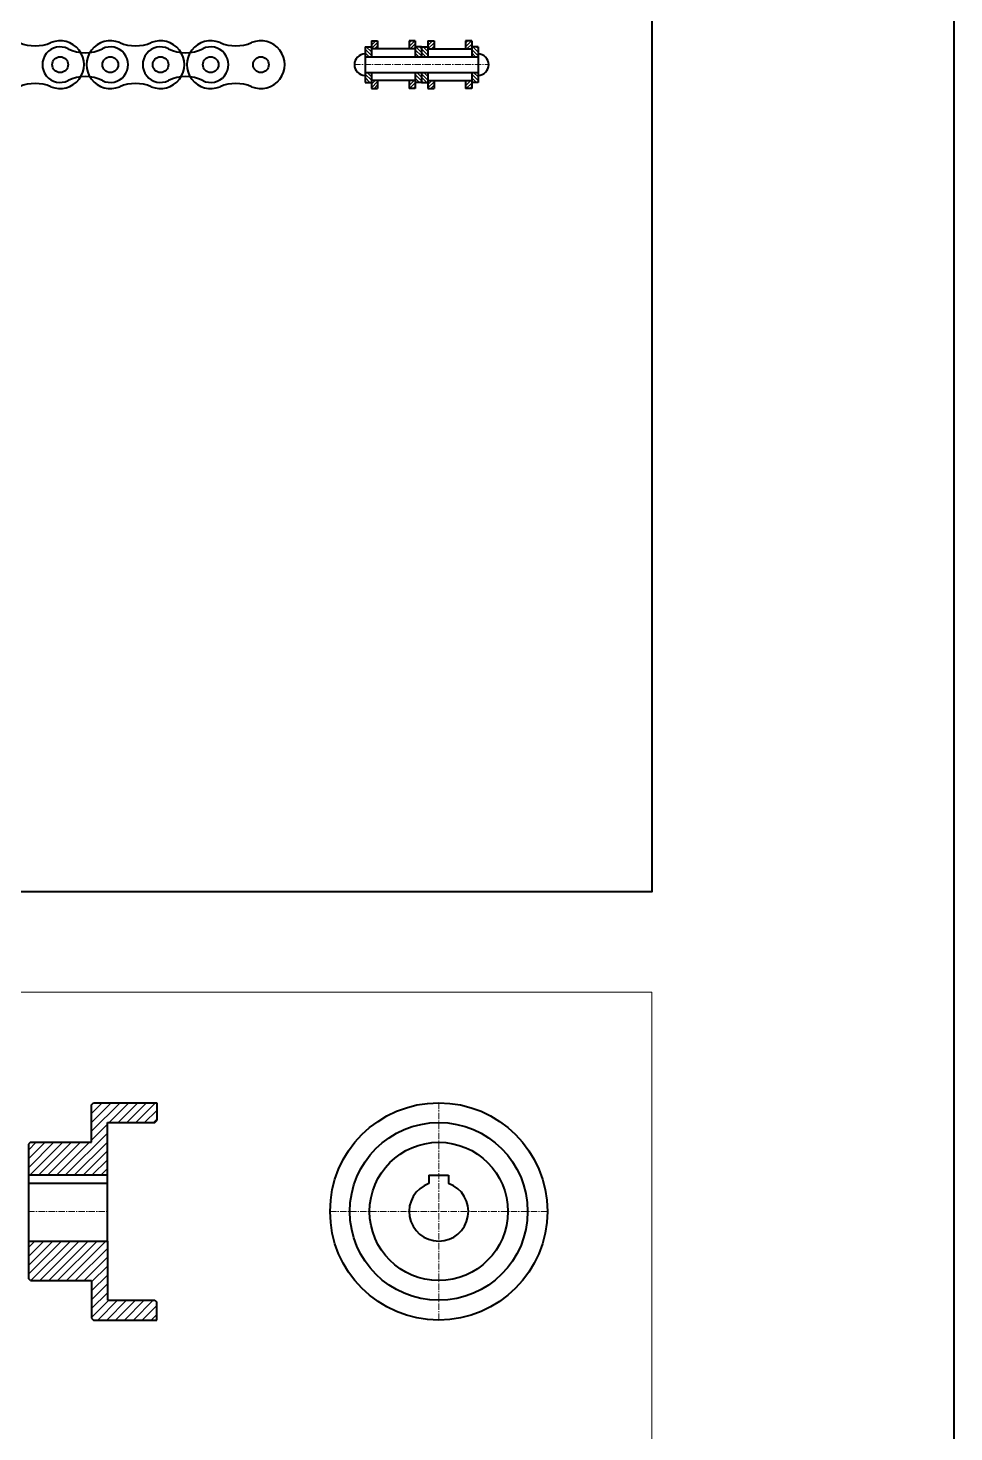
# Model space of a CAD drawing. Header units: millimetres. Extents: x -11382 to 23553, y -372 to 10786.
# Drawn here: x 1703 to 2171, y 4321 to 5032 of the extents above; entities that cross this region are included whole.
import ezdxf

# ---------------------------------------------------------------- set-up
doc = ezdxf.new("R2010")
doc.units = ezdxf.units.MM
doc.header["$LTSCALE"] = 0.2
doc.linetypes.add('CENTER', pattern=[50.8, 31.75, -6.35, 6.35, -6.35])
for name, color, linetype, lineweight in [('đường bao thấy', 7, 'Continuous', 40), ('đường kích thước', 90, 'Continuous', 15), ('đường mặt cắt', 160, 'Continuous', 15), ('đường nét tâm', 137, 'CENTER', 15)]:
    doc.layers.add(name, color=color, linetype=linetype, lineweight=lineweight)
pattern_1 = [(45, (-1430.1624, -1020.2695), (-0.89802561, 0.89802561), [])]
pattern_2 = [(135, (-1430.1624, -1020.2695), (-0.89802561, -0.89802561), [])]
pattern_3 = [(45, (1193.2236, 1615.162), (-2.245064, 2.245064), [])]

msp = doc.modelspace()

# ---------------------------------------------------------------- hatches: boundary and pattern name
at = {"layer": 'đường mặt cắt', "ltscale": 0.5}
h = msp.add_hatch(dxfattribs=at)
h.set_pattern_fill('ANSI31', color=256, scale=0.4, style=0)
h.set_pattern_definition(pattern_1)
h.paths.add_polyline_path([(1879.476, 5025.577), (1876.301, 5025.577), (1876.301, 5021.415), (1879.476, 5021.415)])
h = msp.add_hatch(dxfattribs=at)
h.set_pattern_fill('ANSI31', color=256, scale=0.4, style=0)
h.set_pattern_definition(pattern_1)
h.paths.add_polyline_path([(1895.356, 5021.415), (1898.531, 5021.415), (1898.531, 5025.577), (1895.356, 5025.577)])
h = msp.add_hatch(dxfattribs=at)
h.set_pattern_fill('ANSI31', color=256, scale=0.4, style=0)
h.set_pattern_definition(pattern_1)
h.paths.add_polyline_path([(1908.056, 5025.577), (1904.881, 5025.577), (1904.881, 5021.415), (1908.056, 5021.415)])
h = msp.add_hatch(dxfattribs=at)
h.set_pattern_fill('ANSI31', color=256, scale=0.4, style=0)
h.set_pattern_definition(pattern_1)
h.paths.add_polyline_path([(1927.111, 5025.577), (1923.936, 5025.577), (1923.936, 5021.415), (1927.111, 5021.415)])
h = msp.add_hatch(dxfattribs=at)
h.set_pattern_fill('ANSI31', color=256, scale=0.4, angle=90, style=0)
h.set_pattern_definition(pattern_2)
h.paths.add_polyline_path([(1876.301, 5017.452), (1876.301, 5022.477), (1873.126, 5022.477), (1873.126, 5017.452)])
h = msp.add_hatch(dxfattribs=at)
h.set_pattern_fill('ANSI31', color=256, scale=0.4, angle=90, style=0)
h.set_pattern_definition(pattern_2)
h.paths.add_polyline_path([(1901.706, 5022.477), (1898.531, 5022.477), (1898.531, 5017.452), (1901.706, 5017.452)])
h = msp.add_hatch(dxfattribs=at)
h.set_pattern_fill('ANSI31', color=256, scale=0.4, angle=90, style=0)
h.set_pattern_definition(pattern_2)
h.paths.add_polyline_path([(1901.706, 5017.452), (1904.881, 5017.452), (1904.881, 5022.477), (1901.706, 5022.477)])
h = msp.add_hatch(dxfattribs=at)
h.set_pattern_fill('ANSI31', color=256, scale=0.4, angle=90, style=0)
h.set_pattern_definition(pattern_2)
h.paths.add_polyline_path([(1927.111, 5017.452), (1930.286, 5017.452), (1930.286, 5022.477), (1927.111, 5022.477)])
h = msp.add_hatch(dxfattribs=at)
h.set_pattern_fill('ANSI31', color=256, scale=0.4, angle=90, style=0)
h.set_pattern_definition(pattern_2)
h.paths.add_polyline_path([(1873.126, 5004.477), (1876.301, 5004.477), (1876.301, 5009.502), (1873.126, 5009.502)])
h = msp.add_hatch(dxfattribs=at)
h.set_pattern_fill('ANSI31', color=256, scale=0.4, style=0)
h.set_pattern_definition(pattern_1)
h.paths.add_polyline_path([(1876.301, 5001.377), (1879.476, 5001.377), (1879.476, 5005.54), (1876.301, 5005.54)])
h = msp.add_hatch(dxfattribs=at)
h.set_pattern_fill('ANSI31', color=256, scale=0.4, style=0)
h.set_pattern_definition(pattern_1)
h.paths.add_polyline_path([(1898.531, 5005.54), (1895.356, 5005.54), (1895.356, 5001.377), (1898.531, 5001.377)])
h = msp.add_hatch(dxfattribs=at)
h.set_pattern_fill('ANSI31', color=256, scale=0.4, angle=90, style=0)
h.set_pattern_definition(pattern_2)
h.paths.add_polyline_path([(1901.706, 5009.502), (1898.531, 5009.502), (1898.531, 5004.477), (1901.706, 5004.477)])
h = msp.add_hatch(dxfattribs=at)
h.set_pattern_fill('ANSI31', color=256, scale=0.4, angle=90, style=0)
h.set_pattern_definition(pattern_2)
h.paths.add_polyline_path([(1901.706, 5004.477), (1904.881, 5004.477), (1904.881, 5009.502), (1901.706, 5009.502)])
h = msp.add_hatch(dxfattribs=at)
h.set_pattern_fill('ANSI31', color=256, scale=0.4, style=0)
h.set_pattern_definition(pattern_1)
h.paths.add_polyline_path([(1908.056, 5005.54), (1904.881, 5005.54), (1904.881, 5001.377), (1908.056, 5001.377)])
h = msp.add_hatch(dxfattribs=at)
h.set_pattern_fill('ANSI31', color=256, scale=0.4, style=0)
h.set_pattern_definition(pattern_1)
h.paths.add_polyline_path([(1923.936, 5001.377), (1927.111, 5001.377), (1927.111, 5005.54), (1923.936, 5005.54)])
h = msp.add_hatch(dxfattribs=at)
h.set_pattern_fill('ANSI31', color=256, scale=0.4, angle=90, style=0)
h.set_pattern_definition(pattern_2)
h.paths.add_polyline_path([(1927.111, 5004.477), (1930.286, 5004.477), (1930.286, 5009.502), (1927.111, 5009.502)])
h = msp.add_hatch(dxfattribs=at)
h.set_pattern_fill('ANSI31', color=256, style=0)
h.set_pattern_definition(pattern_3)
h.paths.add_polyline_path([(1742.69, 4477.923), (1766.69, 4477.923), (1767.69, 4478.923), (1767.69, 4487.923), (1735.69, 4487.923), (1734.69, 4486.923), (1734.69, 4467.923), (1703.69, 4467.923), (1702.69, 4466.923), (1702.69, 4451.223), (1742.69, 4451.223)])
h = msp.add_hatch(dxfattribs=at)
h.set_pattern_fill('ANSI31', color=256, style=0)
h.set_pattern_definition(pattern_3)
h.paths.add_polyline_path([(1734.69, 4397.923), (1734.69, 4378.923), (1735.69, 4377.923), (1767.69, 4377.923), (1767.69, 4386.923), (1766.69, 4387.923), (1742.69, 4387.923), (1742.69, 4417.923), (1702.69, 4417.923), (1702.69, 4398.923), (1703.69, 4397.923)])

# ---------------------------------------------------------------- linework, layer by layer
at = {"layer": 'đường bao thấy', "ltscale": 0.5}
for p, q in [((1876.301, 5025.577), (1876.301, 5017.452)), ((1876.301, 5025.577), (1879.476, 5025.577)), ((1879.476, 5025.577), (1879.476, 5021.415)), ((1895.356, 5025.577), (1895.356, 5021.415)), ((1898.531, 5025.577), (1895.356, 5025.577)), ((1898.531, 5025.577), (1898.531, 5017.452)), ((1904.881, 5025.577), (1904.881, 5017.452)), ((1904.881, 5025.577), (1908.056, 5025.577)), ((1908.056, 5025.577), (1908.056, 5021.415)), ((1923.936, 5025.577), (1923.936, 5021.415)), ((1927.111, 5025.577), (1923.936, 5025.577)), ((1927.111, 5025.577), (1927.111, 5017.452)), ((1873.126, 5022.477), (1876.301, 5022.477)), ((1873.126, 5022.477), (1873.126, 5004.477)), ((1898.531, 5021.415), (1876.301, 5021.415)), ((1901.706, 5022.477), (1898.531, 5022.477)), ((1901.706, 5022.477), (1901.706, 5017.452)), ((1901.706, 5022.477), (1904.881, 5022.477)), ((1904.881, 5021.415), (1927.111, 5021.415)), ((1930.286, 5022.477), (1927.111, 5022.477)), ((1930.286, 5022.477), (1930.286, 5004.477)), ((1873.126, 5017.452), (1930.286, 5017.452)), ((1873.126, 5009.502), (1930.286, 5009.502)), ((1873.126, 5004.477), (1876.301, 5004.477)), ((1876.301, 5009.502), (1876.301, 5001.377)), ((1898.531, 5005.54), (1876.301, 5005.54)), ((1879.476, 5005.54), (1879.476, 5001.377)), ((1895.356, 5005.54), (1895.356, 5001.377)), ((1898.531, 5009.502), (1898.531, 5001.377)), ((1901.706, 5004.477), (1898.531, 5004.477)), ((1901.706, 5009.502), (1901.706, 5004.477)), ((1901.706, 5004.477), (1904.881, 5004.477)), ((1904.881, 5009.502), (1904.881, 5001.377)), ((1904.881, 5005.54), (1927.111, 5005.54)), ((1908.056, 5005.54), (1908.056, 5001.377)), ((1923.936, 5005.54), (1923.936, 5001.377)), ((1927.111, 5009.502), (1927.111, 5001.377)), ((1930.286, 5004.477), (1927.111, 5004.477)), ((1876.301, 5001.377), (1879.476, 5001.377)), ((1898.531, 5001.377), (1895.356, 5001.377)), ((1904.881, 5001.377), (1908.056, 5001.377)), ((1927.111, 5001.377), (1923.936, 5001.377)), ((1734.69, 4486.923), (1735.69, 4487.923)), ((1734.69, 4467.923), (1734.69, 4486.923)), ((1735.69, 4487.923), (1767.69, 4487.923)), ((1767.69, 4487.923), (1767.69, 4478.923)), ((1742.69, 4417.923), (1742.69, 4477.923)), ((1742.69, 4477.923), (1766.69, 4477.923)), ((1766.69, 4477.923), (1767.69, 4478.923)), ((1703.69, 4467.923), (1702.69, 4466.923)), ((1702.69, 4466.923), (1702.69, 4398.923)), ((1703.69, 4467.923), (1734.69, 4467.923)), ((1742.69, 4451.223), (1702.69, 4451.223)), ((1905.417, 4451.223), (1905.417, 4447.066)), ((1905.417, 4451.223), (1915.417, 4451.223)), ((1915.417, 4451.223), (1915.417, 4447.066)), ((1742.69, 4447.066), (1702.69, 4447.066)), ((1702.69, 4417.923), (1742.69, 4417.923)), ((1702.69, 4417.923), (1742.69, 4417.923)), ((1742.69, 4417.923), (1742.69, 4387.923)), ((1703.69, 4397.923), (1702.69, 4398.923)), ((1703.69, 4397.923), (1734.69, 4397.923)), ((1734.69, 4397.923), (1734.69, 4378.923)), ((1742.69, 4387.923), (1766.69, 4387.923)), ((1766.69, 4387.923), (1767.69, 4386.923)), ((1766.69, 4387.923), (1767.69, 4386.923)), ((1767.69, 4377.923), (1767.69, 4386.923)), ((1734.69, 4378.923), (1735.69, 4377.923)), ((1735.69, 4377.923), (1767.69, 4377.923))]:
    msp.add_line(p, q, dxfattribs=at)
msp.add_lwpolyline([(506.167, 5626.056), (2171.182, 5626.056), (2171.182, 3439.952), (506.167, 3439.952)], close=True, dxfattribs=at)
at = {"layer": 'đường bao thấy'}
msp.add_lwpolyline([(1251.895, 5078.271), (2018.232, 5078.271), (2018.232, 4594.736), (1251.895, 4594.736)], close=True, dxfattribs=at)
at = {"layer": 'đường bao thấy', "ltscale": 0.5}
for centre, radius in [((1718.78, 5013.477), 3.975), ((1744.18, 5013.477), 3.975), ((1769.58, 5013.477), 3.975), ((1794.98, 5013.477), 3.975), ((1820.38, 5013.477), 3.975), ((1910.417, 4432.923), 55), ((1910.417, 4432.923), 45), ((1910.417, 4432.923), 35)]:
    msp.add_circle(centre, radius, dxfattribs=at)
for centre, radius, start, end in [((1718.78, 5013.477), 12.1, 247.05544, 112.94456), ((1744.18, 5013.477), 12.1, 67.05544, 292.94456), ((1769.58, 5013.477), 12.1, 247.05544, 112.94456), ((1794.98, 5013.477), 12.1, 67.05544, 292.94456), ((1820.38, 5013.477), 12.1, 247.05544, 112.94456), ((1706.08, 5043.477), 20.477, 247.05544, 292.94456), ((1718.78, 5013.477), 9, 63.434949, 296.565051), ((1731.48, 5038.877), 19.398, 243.434949, 296.565051), ((1744.18, 5013.477), 9, 243.434949, 116.565051), ((1756.88, 5043.477), 20.477, 247.05544, 292.94456), ((1769.58, 5013.477), 9, 63.434949, 296.565051), ((1782.28, 5038.877), 19.398, 243.434949, 296.565051), ((1794.98, 5013.477), 9, 243.434949, 116.565051), ((1807.68, 5043.477), 20.477, 247.05544, 292.94456), ((1873.126, 5013.477), 5.42, 90, 270), ((1930.286, 5013.477), 5.42, 270, 90), ((1706.08, 4983.477), 20.477, 67.05544, 112.94456), ((1731.48, 4988.077), 19.398, 63.434949, 116.565051), ((1756.88, 4983.477), 20.477, 67.05544, 112.94456), ((1782.28, 4988.077), 19.398, 63.434949, 116.565051), ((1807.68, 4983.477), 20.477, 67.05544, 112.94456), ((1910.417, 4432.923), 15, 109.471221, 70.528779)]:
    msp.add_arc(centre, radius, start, end, dxfattribs=at)
at = {"layer": 'đường kích thước', "ltscale": 0.5}
msp.add_lwpolyline([(1610.459, 4544.004), (2018.232, 4544.004), (2018.232, 3916.409), (1610.459, 3916.409)], close=True, dxfattribs=at)
at = {"layer": 'đường nét tâm', "ltscale": 0.5}
for p, q in [((1867.706, 5013.477), (1935.706, 5013.477)), ((1910.417, 4487.923), (1910.417, 4377.923)), ((1702.69, 4432.923), (1742.69, 4432.923)), ((1855.417, 4432.923), (1965.417, 4432.923))]:
    msp.add_line(p, q, dxfattribs=at)

doc.saveas('drawing.dxf')
